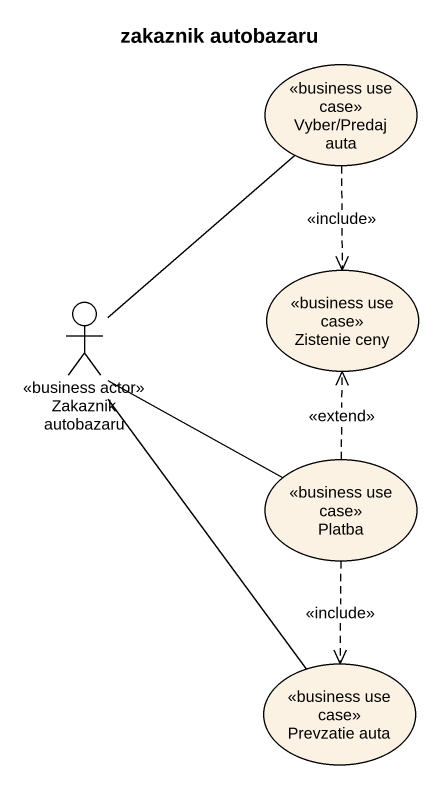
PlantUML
@startuml
title zakaznik autobazaru
usecase "Vyber/Predaj auta" as Vyber_Predaj_auta <<business use case>>
actor "Zakaznik autobazaru" as Zakaznik_autobazaru <<business actor>>
usecase "Zistenie ceny" as Zistenie_ceny <<business use case>>
usecase Platba <<business use case>>
usecase "Prevzatie auta" as Prevzatie_auta <<business use case>>
Vyber_Predaj_auta ..> Zistenie_ceny : <<include>>
Zakaznik_autobazaru -up- Vyber_Predaj_auta
Zakaznik_autobazaru -right- Platba
Zakaznik_autobazaru -- Prevzatie_auta
Platba .up.> Zistenie_ceny : <<extend>>
Platba ..> Prevzatie_auta : <<include>>
@enduml
